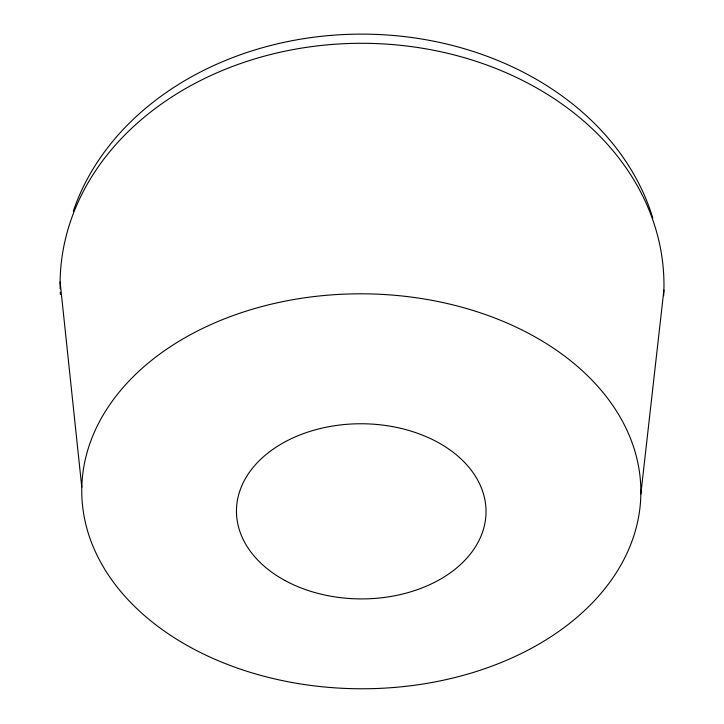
<?xml version="1.0" encoding="UTF-8"?>
<svg xmlns="http://www.w3.org/2000/svg" width="724" height="724" viewBox="0 0 724 724"><rect width="100%" height="100%" fill="white"/><g stroke="black" fill="none" stroke-linecap="round" stroke-linejoin="round"><path stroke-width="1.09" d="M640.858 493.94A279.573 197.489 0.2 0 0 224.178 318.958A279.573 197.489 0.2 0 0 218.883 660.976A279.573 197.489 0.2 0 0 640.858 493.94L663.89 290.098M60.11 282.043L81.785 487.125M73.305 211.191A299.229 240.486 0.2 0 1 366.018 34.146A299.229 240.486 0.2 0 1 652.795 218.069M60.155 288.813A301.935 241.255 0.2 0 1 365.873 43.322A301.935 241.255 0.2 0 1 663.664 295.718M60.373 294.46A301.935 241.255 0.2 0 1 60.264 292.206M284.994 580.521A124.781 87.577 0.2 0 0 484.908 523.235A124.781 87.577 0.2 0 0 313.818 430.246A124.781 87.577 0.2 0 0 284.994 580.521"/></g></svg>
